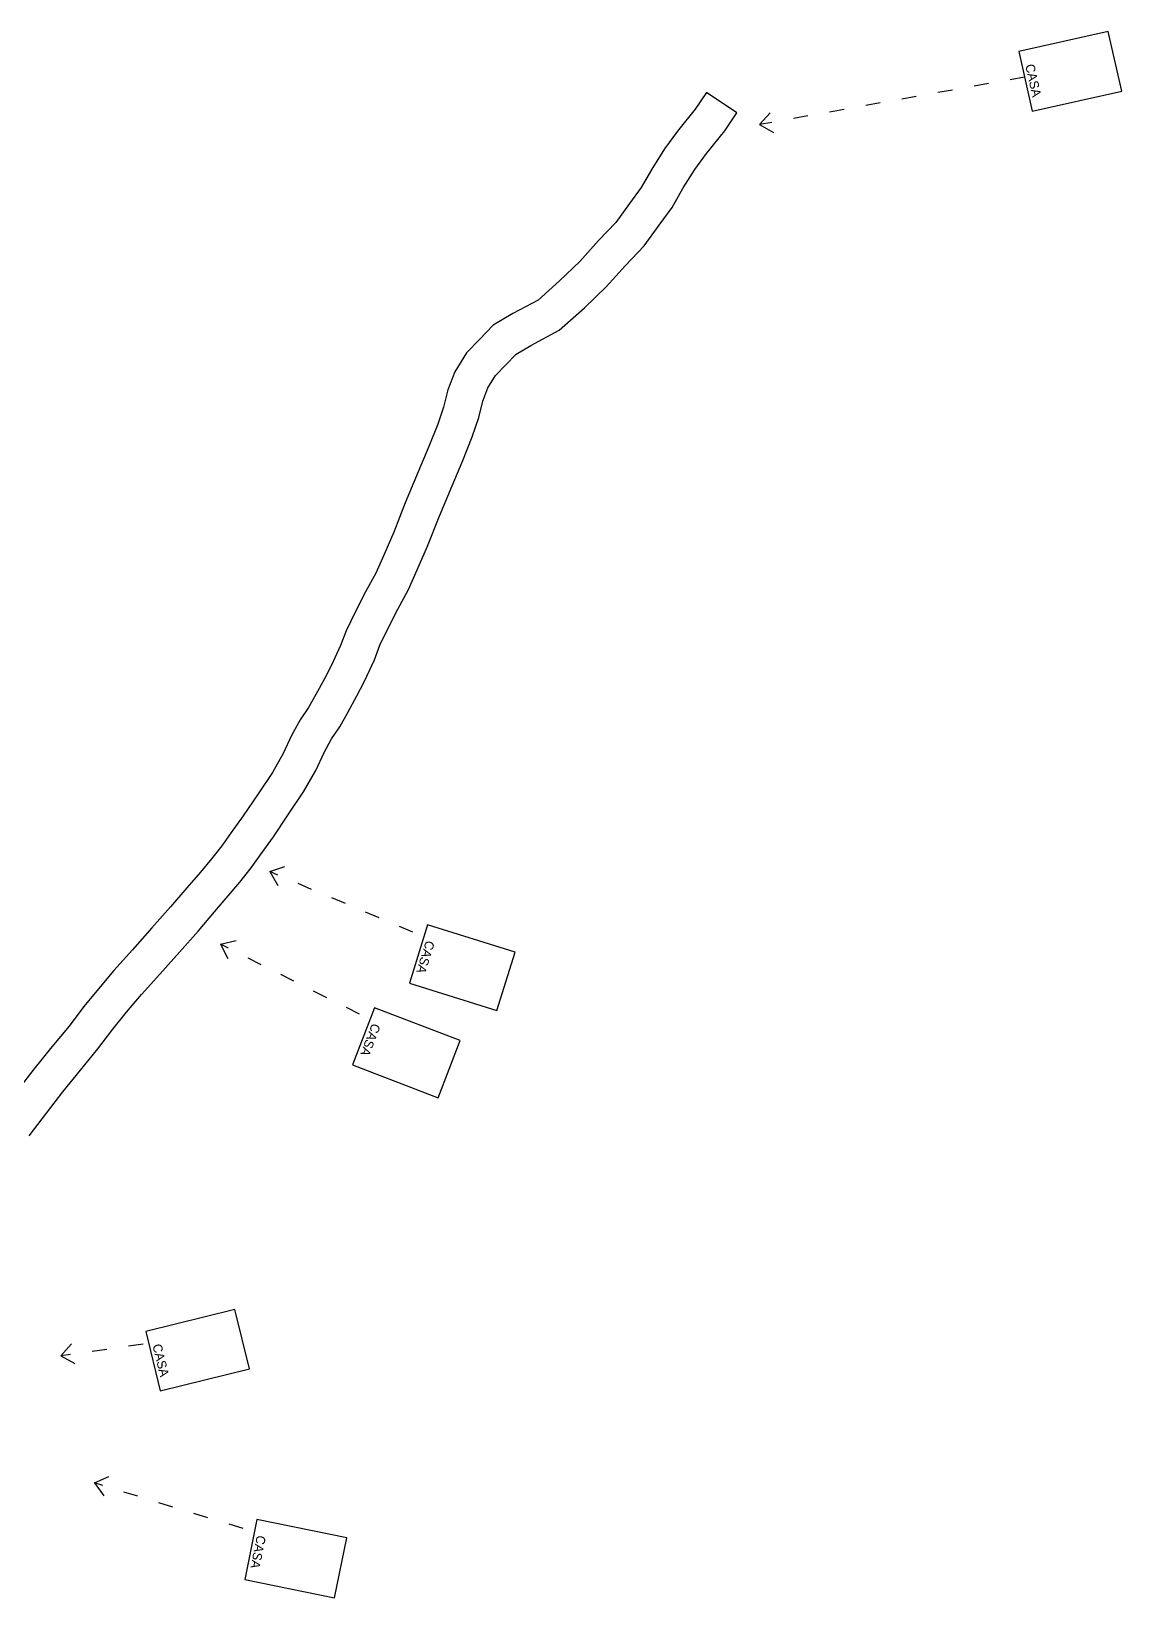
# Model space of a CAD drawing. Extents: x 714896 to 749292, y 8417558 to 8447149.
# Drawn here: x 732365.3 to 732543.7, y 8438460.5 to 8438716.6 of the extents above; entities that cross this region are included whole.
import ezdxf
from ezdxf.enums import TextEntityAlignment as Align

# ---------------------------------------------------------------- set-up
doc = ezdxf.new("R2010")
doc.units = 0
doc.header["$MEASUREMENT"] = 0
doc.linetypes.add('ACAD_ISO03W100', pattern=[30, 12, -18])
for name, color, linetype in [('LOTE', 7, 'CONTINUOUS'), ('NUM-PORTA', 7, 'CONTINUOUS'), ('QUADRA', 6, 'CONTINUOUS')]:
    doc.layers.add(name, color=color, linetype=linetype)

msp = doc.modelspace()

# ---------------------------------------------------------------- linework, layer by layer
at = {"layer": 'LOTE'}
for p, q in [((732541.47, 8438716.58), (732526.84, 8438713.31)), ((732543.66, 8438706.82), (732541.47, 8438716.58)), ((732526.84, 8438713.31), (732529.02, 8438703.55)), ((732529.02, 8438703.55), (732543.66, 8438706.82)), ((732430.12, 8438570.49), (732427.15, 8438560.94)), ((732444.44, 8438566.03), (732430.12, 8438570.49)), ((732441.47, 8438556.48), (732444.44, 8438566.03)), ((732427.15, 8438560.94), (732441.47, 8438556.48)), ((732421.46, 8438556.93), (732417.87, 8438547.6)), ((732435.46, 8438551.54), (732421.46, 8438556.93)), ((732431.87, 8438542.21), (732435.46, 8438551.54)), ((732417.87, 8438547.6), (732431.87, 8438542.21)), ((732398.59, 8438507.56), (732384.03, 8438503.98)), ((732400.98, 8438497.85), (732398.59, 8438507.56)), ((732384.03, 8438503.98), (732386.41, 8438494.27)), ((732386.41, 8438494.27), (732400.98, 8438497.85)), ((732402.19, 8438473.22), (732400.22, 8438463.42)), ((732416.9, 8438470.26), (732402.19, 8438473.22)), ((732414.92, 8438460.45), (732416.9, 8438470.26)), ((732400.22, 8438463.42), (732414.92, 8438460.45))]:
    msp.add_line(p, q, dxfattribs=at)
at = {"layer": 'LOTE', "color": 7, "linetype": 'ACAD_ISO03W100', "ltscale": 0.2}
for points in [[(732527.78, 8438709.09), (732484.41, 8438701.33)], [(732427.73, 8438569.26), (732404.3, 8438579.18)], [(732418.99, 8438555.86), (732396.27, 8438567.29)], [(732383.59, 8438501.91), (732370.15, 8438499.99)], [(732399.94, 8438471.75), (732375.62, 8438479.21)]]:
    msp.add_lwpolyline(points, dxfattribs=at)
at = {"layer": 'LOTE'}
for points in [[(732484.41, 8438701.33), (732486.16, 8438703.28)], [(732484.41, 8438701.33), (732486.68, 8438700.03)], [(732404.3, 8438579.18), (732406.79, 8438579.99)], [(732404.3, 8438579.18), (732405.62, 8438576.92)], [(732396.27, 8438567.29), (732398.81, 8438567.94)], [(732396.27, 8438567.29), (732397.44, 8438564.95)], [(732370.15, 8438499.99), (732371.86, 8438501.97)], [(732370.15, 8438499.99), (732372.45, 8438498.73)], [(732375.62, 8438479.21), (732378.01, 8438480.27)], [(732375.62, 8438479.21), (732377.17, 8438477.1)]]:
    msp.add_lwpolyline(points, dxfattribs=at)
at = {"layer": 'QUADRA'}
msp.add_lwpolyline([(732364.96, 8438535.97), (732367.78, 8438539.66), (732370.45, 8438543.15), (732373.33, 8438546.72), (732376.2, 8438550.21), (732378.62, 8438553.4), (732380.9, 8438556.2), (732383.33, 8438559.07), (732386.35, 8438562.41), (732389.54, 8438566.02), (732392.63, 8438569.51), (732395.28, 8438572.63), (732397.53, 8438575.2), (732399.42, 8438577.48), (732401.27, 8438579.78), (732402.88, 8438582.11), (732404.9, 8438584.86), (732407.37, 8438588.57), (732409.85, 8438592.2), (732411.83, 8438595.73), (732413.21, 8438598.68), (732414.42, 8438600.87), (732415.76, 8438602.87), (732417.09, 8438605.2), (732418.58, 8438607.9), (732419.77, 8438610.22), (732421.44, 8438613.83), (732422.33, 8438616.21), (732423.71, 8438619.08), (732425.25, 8438622.12), (732427.03, 8438625.33), (732428.45, 8438628.53), (732430.13, 8438632.41), (732432.03, 8438637.22), (732434.14, 8438642.25), (732435.87, 8438646.42), (732437.44, 8438650.29), (732438.49, 8438653.44), (732439.18, 8438656.11), (732440, 8438658.26), (732441.25, 8438660.31), (732442.95, 8438662.04), (732444.61, 8438663.79), (732447.02, 8438665.21), (732451.65, 8438667.69), (732455.81, 8438671.38), (732459.34, 8438674.78), (732462.51, 8438678.31), (732465.55, 8438681.49), (732468.01, 8438684.87), (732470.15, 8438687.79), (732471.93, 8438690.99), (732473.82, 8438693.97), (732475.75, 8438696.58), (732478.74, 8438700.29), (732480.73, 8438703.26), (732475.74, 8438706.6), (732473.9, 8438703.85), (732470.99, 8438700.24), (732468.87, 8438697.36), (732466.78, 8438694.06), (732465.08, 8438691.03), (732463.17, 8438688.41), (732460.93, 8438685.34), (732458.11, 8438682.38), (732455.03, 8438678.95), (732451.73, 8438675.78), (732448.2, 8438672.64), (732444.07, 8438670.44), (732440.83, 8438668.52), (732438.64, 8438666.21), (732436.49, 8438664.02), (732434.59, 8438660.91), (732433.46, 8438657.94), (732432.73, 8438655.13), (732431.81, 8438652.36), (732430.32, 8438648.7), (732428.6, 8438644.56), (732426.47, 8438639.48), (732424.58, 8438634.7), (732422.95, 8438630.94), (732421.65, 8438628), (732419.95, 8438624.93), (732418.33, 8438621.73), (732416.81, 8438618.57), (732415.9, 8438616.14), (732414.37, 8438612.85), (732413.29, 8438610.72), (732411.85, 8438608.14), (732410.65, 8438606.03), (732409.29, 8438603.99), (732407.86, 8438601.41), (732406.49, 8438598.48), (732404.74, 8438595.37), (732402.4, 8438591.92), (732399.98, 8438588.3), (732397.99, 8438585.59), (732396.46, 8438583.37), (732394.78, 8438581.28), (732392.96, 8438579.09), (732390.73, 8438576.54), (732388.1, 8438573.44), (732385.05, 8438570), (732381.87, 8438566.41), (732378.81, 8438563.02), (732376.29, 8438560.03), (732373.91, 8438557.12), (732371.49, 8438553.93), (732368.68, 8438550.51), (732365.73, 8438546.86), (732363.01, 8438543.31)], dxfattribs=at)

# ---------------------------------------------------------------- texts
at = {"layer": 'NUM-PORTA'}
for rotation, p in [(282.6124, (732528.47, 8438708.38)), (252.6963, (732429.08, 8438565.41)), (248.9357, (732420.09, 8438551.93)), (283.8022, (732385.76, 8438499.09)), (258.6003, (732401.68, 8438468.06))]:
    msp.add_text('CASA', height=1.5, rotation=rotation, dxfattribs=at).set_placement(p, align=Align.CENTER)

doc.saveas('drawing.dxf')
